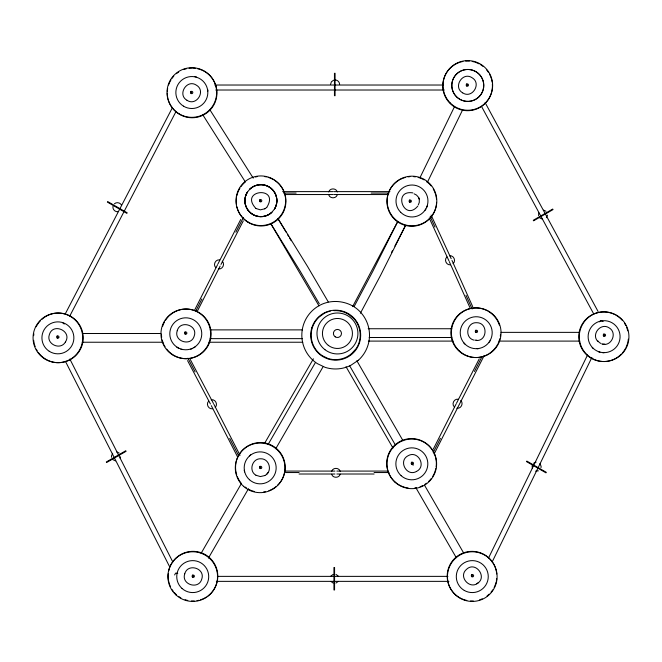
<?xml version="1.0" encoding="UTF-8"?>
<svg xmlns="http://www.w3.org/2000/svg" width="662" height="662" viewBox="0 0 662 662"><rect width="100%" height="100%" fill="white"/><g stroke="black" fill="none" stroke-linecap="round" stroke-linejoin="round"><path stroke-width="0.99" d="M112.987 206.246C112.325 209.151 114.956 212.072 117.919 211.724M532.099 465.742L532.389 468.539M541.011 467.637L541.086 466.214L539.935 463.64M330.52 84.496L331.389 81.815L333.673 80.16M174.602 574.964L175.637 573.093L177.747 573.366M120.211 458.212L120.575 456.83M538.835 212.808L538.545 215.613M547.532 215.142L546.382 217.707M65.414 342.014C72.539 331.141 52.828 322.187 49.336 334.715C45.976 344.199 60.548 350.728 65.397 342.031M264.85 475.548C272.752 471.774 269.724 458.683 260.96 458.783C252.222 458.096 248.324 470.963 255.971 475.25M416.53 471.418C426.833 466.42 418.053 449.937 408.156 455.704C397.862 460.702 406.658 477.186 416.539 471.41M476.152 340.508C487.563 341.319 488.192 322.667 476.748 322.708C466.743 321.931 464.145 337.645 473.868 340.127M454.595 106.466L419.989 177.664M462.564 109.95L427.23 182.638M488.531 558.016L587.409 355.262M492.131 562.005L591.894 357.447M397.68 221.696L372.747 271.453L354.087 306.622M405.475 225.659L380.542 275.417L360.385 313.258M217.541 264.75L194.686 309.982M220.148 266.083L197.293 311.314M456.077 404.052L433.221 449.291M195.993 310.652L201.885 299.009M433.221 452.527L440.429 438.31M434.09 454.041L484.112 355.701M243.359 217.508L235.887 232.163M328.675 191.955C329.833 187.876 336.18 187.876 337.339 191.955M337.339 194.769C336.18 198.84 329.833 198.84 328.675 194.769M331.604 471.418C332.763 467.347 339.11 467.347 340.268 471.418M340.268 474.232C339.11 478.303 332.763 478.303 331.604 474.232M481.895 356.81L474.422 371.473M240.695 219.511L217.955 263.923M243.31 220.835L221.009 264.403M479.238 358.812L456.499 403.224M397.308 222.341L352.614 306.622M399.07 238.006L405.583 225.303M65.373 313.689L172.592 107.302M69.8 315.989L176.092 111.373M599.416 321.856L600.889 320.598L603.123 321.55M391.581 252.354L392.516 250.567M394.858 246.082L398.607 238.908M201.116 553.291L241.415 483.492M264.428 443.631L313.407 358.796M268.184 444.326L315.344 362.652M208.422 558.099L248.531 488.622M275.764 448.704L322.915 367.021M112.664 453.313L111.514 455.878L111.588 457.301M249.814 189.183L249.938 189.001A15.979 15.979 0 0 1 274.531 208.977L271.875 212.262A15.979 15.979 0 0 1 247.282 192.286L249.839 189.142A15.979 15.979 0 0 1 274.44 209.118M208.704 401.064C205.625 403.969 208.547 409.604 212.701 408.752M215.2 407.453C218.278 404.548 215.349 398.913 211.203 399.765M446.949 256.914C443.722 259.653 446.345 265.437 450.532 264.808M453.098 263.642C456.325 260.902 453.702 255.118 449.515 255.755M266.728 207.454C280.481 185.534 238.237 189.663 255.971 208.505M417.805 206.097C404.341 222.25 392.07 189.589 412.84 192.882M266.736 474.191L268.218 472.387M330.876 576.056L333.151 574.401M338.249 581.41L335.973 583.065M264.841 208.803L266.745 207.446M476.665 583.81C488.291 577.959 475.697 560.342 466.404 569.444C457.756 576.941 470.508 590.587 478.56 582.452M114.394 203.805C116.578 201.786 120.426 202.605 121.601 205.336M533.506 463.301L536.079 462.159M106.301 461.985L125.788 450.731M106.615 462.523L126.103 451.277M533.258 220.289L552.737 209.035M533.572 220.827L553.051 209.581M264.85 208.795L260.365 209.846L255.954 208.497M264.85 475.539L260.365 476.582L255.954 475.242M538.405 470.848L535.608 471.145M214.736 85.026L443.3 85.026M215.738 90.015L444.301 90.015M282.633 191.616L333.003 191.616M333.921 191.616L389.91 191.616M283.609 193.081L296.146 193.081M371.175 193.081L388.95 193.081M284.586 194.545L333.003 194.545M333.921 194.545L387.998 194.545M219.726 259.926C215.572 259.115 212.692 264.775 215.804 267.647M218.311 268.929C222.465 269.74 225.345 264.08 222.242 261.2M368.18 328.741L451.823 328.741M210.177 329.883L302.551 329.883M501.035 332.365L579.233 332.365M82.767 333.507L160.965 333.507M369.156 337.496L451.823 337.496M210.177 338.638L302.551 338.638M368.37 341.096L453.106 341.096M499.131 341.096L579.722 341.096M82.278 342.237L162.869 342.237M208.894 342.237L302.782 342.237M458.269 399.227C454.115 398.416 451.236 404.077 454.339 406.956M456.846 408.231C461.009 409.042 463.88 403.381 460.777 400.502M285.562 471.079L334.955 471.079M336.85 471.079L387.096 471.079M285.562 472.544L299.075 472.544M374.104 472.544L389.008 472.544M299.075 474.009L334.955 474.009M336.85 474.009L374.104 474.009M217.359 576.37L447.926 576.37M216.358 581.36L448.927 581.36M335.08 79.945C337.521 79.945 339.623 82.055 339.631 84.496M601.832 343.942C611.283 347.277 617.861 332.779 609.123 327.864C600.856 322.187 590.744 334.492 597.918 341.501M543.477 210.135L546.042 211.277M542.526 219.196L539.952 218.046M116.52 451.823L119.094 452.974M115.569 460.884L112.995 459.742M62.741 322.808L64.231 324.049M462.647 92.837C472.114 99.259 481.994 83.395 472.056 77.727C462.572 71.306 452.709 87.177 462.655 92.846M186.974 100.276C196.44 106.698 206.321 90.843 196.382 85.166C186.899 78.745 177.035 94.616 186.982 100.285M335.973 574.401L338.249 576.056M333.151 583.065L330.876 581.41M107.699 201.571L127.187 212.816M107.385 202.109L126.872 213.354M526.811 461.066L546.291 472.312M526.497 461.604L545.985 472.858M209.945 109.875L253.232 178.128M202.795 114.824L245.188 181.678M277.875 218.419L307.631 266.604L328.244 301.855M270.923 223.797L300.159 271.155L319.283 303.726M278.148 218.973L286.058 232.056M270.75 223.574L318.993 305.869M287.614 234.662L288.64 236.4M289.675 238.138L291.23 240.745M356.843 360.749L403.034 440.743M424.499 485.172L463.599 552.894M349.751 365.962L395.454 445.121M346.027 366.715L392.98 448.025M415.984 487.886L456.284 557.685M485.097 102.544L598.092 311.521M481.655 106.665L593.698 313.896M213.487 403.489L190.16 359.259M210.433 403.994L187.561 360.608M195.1 371.87L187.934 358.167M240.049 455.307L213.909 404.317M229.697 438.418L238.75 455.977M237.451 456.656L211.31 405.665M69.849 359.036L172.815 561.988M169.265 566.035L65.406 361.295M603.678 334.037L604.431 335.609M466.611 83.892L467.364 85.472M475.705 330.222L476.466 331.803M409.505 200.007L410.258 201.587M471.741 574.566L472.494 576.139M411.607 462.175L413.129 465.32M259.918 199.56L260.679 201.132M190.929 91.339L191.69 92.912M259.918 466.296L260.679 467.877M184.996 331.927L185.757 333.507M192.518 575.055L193.271 576.635M57.106 335.924L57.867 337.496M451.194 258.726L431.111 215.092M448.935 260.803L429.257 218.079M434.967 227.058L430.184 216.582M472.685 306.622L451.981 260.439M472.138 308.98L465.99 295.335M470.02 307.83L449.308 261.647M335.08 73.25L335.08 95.75M334.567 567.483L334.567 589.983M334.451 73.25L334.451 95.75M333.938 567.483L333.938 589.983M330.272 311.157A24.527 24.527 0 0 0 324.248 313.316L319.192 317.007A24.527 24.519 77.7 0 0 322.427 355.792L327.996 358.481A24.527 24.527 0 0 0 351.961 353.276L356.313 348.427A24.527 24.519 77.7 0 0 353.831 318.67L348.742 314.5A24.527 24.527 0 0 0 333.905 310.652M496.723 578.629A24.833 24.825 0 0 1 496.301 581.377M496.086 582.27A24.833 24.825 0 0 1 494.125 587.484M492.727 589.883A24.833 24.825 0 0 1 491.055 592.126M489.16 594.145A24.833 24.825 0 0 1 487.033 595.957M482.259 598.804A24.833 24.825 0 0 1 479.66 599.805M473.289 600.98A24.833 24.825 0 0 1 470.508 600.964M466.826 600.459A24.833 24.825 0 0 1 447.338 573.433A24.833 24.825 0 0 1 472.296 551.355A24.833 24.825 0 0 1 496.748 573.995M628.321 339.167A24.833 24.825 0 0 1 627.89 341.915M627.684 342.808A24.833 24.825 0 0 1 626.128 347.194M625.722 348.022A24.833 24.825 0 0 1 622.652 352.664M621.411 354.029A24.833 24.825 0 0 1 588.162 356.156A24.833 24.825 0 0 1 582.734 323.279A24.833 24.825 0 0 1 614.907 314.615M615.726 315.046A24.833 24.825 0 0 1 622.206 320.267M624.448 323.222A24.833 24.825 0 0 1 625.83 325.638M626.6 327.342A24.833 24.825 0 0 1 627.741 330.859M604.745 344.132A7.497 7.497 0 0 1 602.784 344.041M600.922 343.446A7.497 7.497 0 0 1 597.952 340.947M604.083 352.738A15.979 15.979 0 0 1 602.403 352.647M599.946 352.192A15.979 15.979 0 0 1 598.349 351.671M593.392 348.626A15.979 15.979 0 0 1 592.209 347.442M435.811 468.622A24.833 24.825 0 0 1 434.049 473.901M433.643 474.728A24.833 24.825 0 0 1 432.741 476.342M431.152 478.651A24.833 24.825 0 0 1 428.67 481.39M426.543 483.21A24.833 24.825 0 0 1 425.029 484.27M422.613 485.651A24.833 24.825 0 0 1 420.047 486.752M416.489 487.762A24.833 24.825 0 0 1 414.644 488.059M408.164 488.026A24.833 24.825 0 0 1 406.344 487.712M405.442 487.505A24.833 24.825 0 0 1 387.253 458.245A24.833 24.825 0 0 1 415.81 438.972A24.833 24.825 0 0 1 436.134 466.801M500.505 334.236A24.833 24.825 0 0 1 500.323 336.097M499.793 338.82A24.833 24.825 0 0 1 498.238 343.197M497.832 344.025A24.833 24.825 0 0 1 489.226 353.566M488.44 354.054A24.833 24.825 0 0 1 483.368 356.346M482.49 356.619A24.833 24.825 0 0 1 451.012 330.288A24.833 24.825 0 0 1 487.025 310.619M487.836 311.057A24.833 24.825 0 0 1 496.566 319.233M497.046 320.011A24.833 24.825 0 0 1 499.347 325.083M490.037 340.806A15.979 15.979 0 0 1 489.127 342.213M478.684 348.593A15.979 15.979 0 0 1 477.021 348.766M464.898 344.091A15.979 15.979 0 0 1 463.772 342.842M476.855 340.144A7.497 7.497 0 0 1 474.894 340.053M236.086 462.217A24.833 24.825 0 0 1 272.479 445.733A24.833 24.825 0 0 1 277.51 485.37M276.112 486.603A24.833 24.825 0 0 1 268.88 490.724M265.321 491.734A24.833 24.825 0 0 1 263.476 492.04M254.274 491.477A24.833 24.825 0 0 1 249.069 489.516M246.661 488.109A24.833 24.825 0 0 1 245.147 487.025M241.167 483.152A24.833 24.825 0 0 1 239.528 480.902M239.04 480.124A24.833 24.825 0 0 1 237.377 476.789M236.739 475.051A24.833 24.825 0 0 1 235.912 463.119M492.363 83.966A24.833 24.825 0 0 1 471.344 110.413A24.833 24.825 0 0 1 443.408 91.43A24.833 24.825 0 0 1 460.247 62.162M461.133 61.905A24.833 24.825 0 0 1 462.928 61.483M465.7 61.119A24.833 24.825 0 0 1 469.399 61.111M472.172 61.467A24.833 24.825 0 0 1 473.975 61.872M474.861 62.129A24.833 24.825 0 0 1 479.164 63.9M480.761 64.818A24.833 24.825 0 0 1 483.045 66.423M486.38 69.626A24.833 24.825 0 0 1 488.597 72.621M489.524 74.218A24.833 24.825 0 0 1 491.312 78.505M491.568 79.39A24.833 24.825 0 0 1 492.147 82.113M436.589 202.299A24.833 24.825 0 0 1 399.004 222.722A24.833 24.825 0 0 1 399.318 179.948M400.129 179.501A24.833 24.825 0 0 1 405.301 177.457M408.024 176.886A24.833 24.825 0 0 1 409.877 176.671M413.576 176.663A24.833 24.825 0 0 1 415.43 176.87M418.152 177.433A24.833 24.825 0 0 1 424.143 179.899M426.477 181.421A24.833 24.825 0 0 1 431.152 185.906M433.254 188.968A24.833 24.825 0 0 1 435.745 194.951M435.968 195.844A24.833 24.825 0 0 1 436.531 199.527M427.271 205.899A15.979 15.979 0 0 1 426.676 207.471M425.923 208.96A15.979 15.979 0 0 1 425.012 210.359M41.756 319.432A24.833 24.825 0 0 1 77.429 321.931A24.833 24.825 0 0 1 73.598 357.48A24.833 24.825 0 0 1 38.214 352.333M37.18 350.777A24.833 24.825 0 0 1 36.278 349.164M35.152 346.615A24.833 24.825 0 0 1 34.316 343.95M34.11 343.057A24.833 24.825 0 0 1 33.679 340.301M33.654 335.675A24.833 24.825 0 0 1 33.886 333.83M36.17 326.78A24.833 24.825 0 0 1 40.423 320.722M169.637 315.435A24.833 24.825 0 0 1 205.112 317.694A24.833 24.825 0 0 1 201.976 353.103A24.833 24.825 0 0 1 166.659 349.081M165.07 346.78A24.833 24.825 0 0 1 164.168 345.167M163.762 344.339A24.833 24.825 0 0 1 162.207 339.954M161.677 337.239A24.833 24.825 0 0 1 161.454 334.451M162.653 326.225A24.833 24.825 0 0 1 164.49 321.955M165.434 320.367A24.833 24.825 0 0 1 168.967 316.064M195.207 346.871A15.979 15.979 0 0 1 193.8 347.79M192.319 348.543A15.979 15.979 0 0 1 190.747 349.147M182.489 349.594A15.979 15.979 0 0 1 180.875 349.164M179.311 348.56A15.979 15.979 0 0 1 177.102 347.368M274.093 179.998A24.833 24.825 0 0 1 275.657 221.257A24.833 24.825 0 0 1 236.938 206.908M236.45 204.169A24.833 24.825 0 0 1 236.508 197.69M236.831 195.853A24.833 24.825 0 0 1 237.294 194.065M237.575 193.188A24.833 24.825 0 0 1 239.942 188.149M240.968 186.61A24.833 24.825 0 0 1 245.42 181.893M255.333 177.002A24.833 24.825 0 0 1 257.146 176.638M264.552 176.564A24.833 24.825 0 0 1 266.381 176.895M268.176 177.358A24.833 24.825 0 0 1 273.298 179.534M197.4 68.674A24.833 24.825 0 0 1 216.888 94.55A24.833 24.825 0 0 1 194.206 117.67A24.833 24.825 0 0 1 167.958 98.688M167.759 97.786A24.833 24.825 0 0 1 167.279 93.168M167.329 91.323A24.833 24.825 0 0 1 167.668 88.551M168.595 84.968A24.833 24.825 0 0 1 170.953 79.928M171.988 78.389A24.833 24.825 0 0 1 173.75 76.221M176.431 73.681A24.833 24.825 0 0 1 178.699 72.034M183.68 69.576A24.833 24.825 0 0 1 186.345 68.782M189.084 68.294A24.833 24.825 0 0 1 191.872 68.103M192.791 68.112A24.833 24.825 0 0 1 195.563 68.343M168.678 570.975A24.833 24.825 0 0 1 206.279 555.211A24.833 24.825 0 0 1 207.976 595.941M206.461 597A24.833 24.825 0 0 1 200.603 599.789M198.823 600.285A24.833 24.825 0 0 1 196.995 600.657M194.231 600.955A24.833 24.825 0 0 1 191.45 600.947M187.768 600.442A24.833 24.825 0 0 1 185.087 599.706M180.85 597.836A24.833 24.825 0 0 1 178.492 596.338M176.324 594.592A24.833 24.825 0 0 1 174.371 592.614M173.187 591.174A24.833 24.825 0 0 1 172.12 589.66M170.341 586.4A24.833 24.825 0 0 1 169.34 583.81M169.075 582.924A24.833 24.825 0 0 1 168.256 573.722M414.081 193.809A7.497 7.497 0 0 1 418.285 204.939M244.609 471.898A15.979 15.979 0 0 1 244.261 470.26M249.367 455.895A15.979 15.979 0 0 1 250.675 454.835M194.885 76.66A15.979 15.979 0 0 1 196.515 77.057M207.669 89.478A15.979 15.979 0 0 1 207.885 91.141M418.674 197.45A7.497 7.497 0 0 1 419.369 199.287M249.905 189.042A15.979 15.979 0 0 1 274.507 209.018M177.226 330.719C173.485 341.534 191.343 346.979 194.256 335.907C198.004 325.092 180.138 319.655 177.226 330.719M184.739 573.846C180.999 584.662 198.865 590.107 201.778 579.035C205.518 568.219 187.66 562.783 184.739 573.846M247.307 192.237L247.216 192.377A15.979 15.979 0 0 0 271.809 212.353L271.908 212.212A15.979 15.979 0 0 1 247.307 192.237M358.423 360.219L350.959 365.217A33.845 33.845 0 0 1 325.141 367.36L317.371 363.637A33.845 33.836 77.7 0 1 320.168 305.083C330.81 299.605 343.818 300.531 353.963 306.696A33.845 33.836 77.7 0 1 358.423 360.219M249.466 479.727A15.979 15.979 0 0 0 275.806 471.203A15.979 15.979 0 0 0 255.259 452.659A15.979 15.979 0 0 0 249.466 479.727M260.034 201.695A1.15 1.15 0 0 0 261.796 200.76A1.15 1.15 0 0 0 260.1 199.701A1.15 1.15 0 0 0 260.034 201.695M466.727 86.035A1.15 1.15 0 0 0 468.489 85.092A1.15 1.15 0 0 0 466.793 84.041A1.15 1.15 0 0 0 466.727 86.035M409.621 202.15A1.15 1.15 0 0 0 411.383 201.207A1.15 1.15 0 0 0 409.687 200.156A1.15 1.15 0 0 0 409.621 202.15M192.634 577.198A1.15 1.15 0 0 0 194.396 576.254A1.15 1.15 0 0 0 192.7 575.195A1.15 1.15 0 0 0 192.634 577.198M260.034 468.439A1.15 1.15 0 0 0 261.796 467.496A1.15 1.15 0 0 0 260.1 466.445A1.15 1.15 0 0 0 260.034 468.439M185.112 334.07A1.15 1.15 0 0 0 186.874 333.127A1.15 1.15 0 0 0 185.178 332.067A1.15 1.15 0 0 0 185.112 334.07M475.821 332.365A1.15 1.15 0 0 0 477.583 331.422A1.15 1.15 0 0 0 475.887 330.371A1.15 1.15 0 0 0 475.821 332.365M471.857 576.701A1.15 1.15 0 0 0 473.62 575.766A1.15 1.15 0 0 0 471.923 574.707A1.15 1.15 0 0 0 471.857 576.701M411.723 464.31A1.15 1.15 0 0 0 413.485 463.375A1.15 1.15 0 0 0 411.789 462.316A1.15 1.15 0 0 0 411.723 464.31M603.794 336.172A1.15 1.15 0 0 0 605.556 335.237A1.15 1.15 0 0 0 603.86 334.178A1.15 1.15 0 0 0 603.794 336.172M191.053 93.474A1.15 1.15 0 0 0 192.816 92.539A1.15 1.15 0 0 0 191.119 91.48A1.15 1.15 0 0 0 191.053 93.474M57.23 338.059A1.15 1.15 0 0 0 58.992 337.123A1.15 1.15 0 0 0 57.296 336.064A1.15 1.15 0 0 0 57.23 338.059M324.959 349.693A20.481 20.481 0 0 0 357.745 336.164A20.481 20.481 0 0 0 329.626 314.541A20.481 20.481 0 0 0 324.959 349.693M328.294 345.349A14.994 14.994 0 0 0 352.308 335.435A14.994 14.994 0 0 0 331.72 319.605A14.994 14.994 0 0 0 328.294 345.349M335.253 336.859A4.038 4.038 0 0 0 341.476 333.656A4.038 4.038 0 0 0 335.593 329.875A4.038 4.038 0 0 0 335.253 336.859M311.901 327.549A24.991 24.982 77.7 0 0 341.004 359.582A24.991 24.982 77.7 0 0 354.178 318.356A24.991 24.982 77.7 0 0 311.901 327.549M464.277 590.43A15.979 15.979 0 0 0 488.258 576.619A15.979 15.979 0 0 0 464.302 562.75A15.979 15.979 0 0 0 464.277 590.43M455.638 595.03A24.833 24.825 0 0 0 496.558 581.79A24.833 24.825 0 0 0 464.633 552.977A24.833 24.825 0 0 0 455.638 595.03M593.4 348.526A15.979 15.979 0 0 0 619.731 340.003A15.979 15.979 0 0 0 599.184 321.459A15.979 15.979 0 0 0 593.4 348.526M587.467 355.138A24.833 24.825 0 0 0 628.387 341.898A24.833 24.825 0 0 0 596.462 313.085A24.833 24.825 0 0 0 587.467 355.138M401.139 475.688A15.979 15.979 0 0 0 427.47 467.165A15.979 15.979 0 0 0 406.923 448.621A15.979 15.979 0 0 0 401.139 475.688M395.156 482.275A24.833 24.825 0 0 0 436.068 469.035A24.833 24.825 0 0 0 404.143 440.222A24.833 24.825 0 0 0 395.156 482.275M465.51 344.579A15.979 15.979 0 0 0 491.841 336.056A15.979 15.979 0 0 0 471.294 317.512A15.979 15.979 0 0 0 465.51 344.579M459.577 351.141A24.833 24.825 0 0 0 500.497 337.901A24.833 24.825 0 0 0 468.572 309.088A24.833 24.825 0 0 0 459.577 351.141M243.5 486.272A24.833 24.825 0 0 0 284.412 473.024A24.833 24.825 0 0 0 252.487 444.219A24.833 24.825 0 0 0 243.5 486.272M456.523 96.751A15.979 15.979 0 0 0 483.252 89.535A15.979 15.979 0 0 0 463.64 70.007A15.979 15.979 0 0 0 456.474 96.751A15.979 15.979 0 0 0 483.194 89.535A15.979 15.979 0 0 0 463.582 70.007A15.979 15.979 0 0 0 456.523 96.751M450.284 103.024A24.833 24.825 0 0 0 491.8 91.811A24.833 24.825 0 0 0 461.331 61.467A24.833 24.825 0 0 0 450.284 103.024M394.453 218.584A24.833 24.825 0 0 0 435.977 207.371A24.833 24.825 0 0 0 405.508 177.027A24.833 24.825 0 0 0 394.453 218.584M400.7 212.312A15.979 15.979 0 0 0 427.42 205.096A15.979 15.979 0 0 0 407.809 185.567A15.979 15.979 0 0 0 400.7 212.312M44.395 358.688A24.833 24.825 0 0 0 82.692 339.118A24.833 24.825 0 0 0 46.597 315.741A24.833 24.825 0 0 0 44.395 358.688M49.211 351.257A15.979 15.979 0 0 0 73.854 338.663A15.979 15.979 0 0 0 50.626 323.619A15.979 15.979 0 0 0 49.211 351.257M177.093 347.211A15.979 15.979 0 0 0 201.745 334.616A15.979 15.979 0 0 0 178.508 319.572A15.979 15.979 0 0 0 177.093 347.211M172.285 354.691A24.833 24.825 0 0 0 210.582 335.121A24.833 24.825 0 0 0 174.487 311.744A24.833 24.825 0 0 0 172.285 354.691M247.82 221.894A24.833 24.825 0 0 0 285.645 201.438A24.833 24.825 0 0 0 249.011 178.914A24.833 24.825 0 0 0 247.82 221.894M183.473 106.143A15.979 15.979 0 0 0 207.818 92.97A15.979 15.979 0 0 0 184.235 78.472A15.979 15.979 0 0 0 183.473 106.143M178.839 113.674A24.833 24.825 0 0 0 216.664 93.218A24.833 24.825 0 0 0 180.031 70.693A24.833 24.825 0 0 0 178.839 113.674M176.092 595.03A24.833 24.825 0 0 0 217.012 581.782A24.833 24.825 0 0 0 185.087 552.977A24.833 24.825 0 0 0 176.092 595.03M182.025 588.46A15.979 15.979 0 0 0 208.356 579.937A15.979 15.979 0 0 0 187.809 561.393A15.979 15.979 0 0 0 182.025 588.46"/></g></svg>
